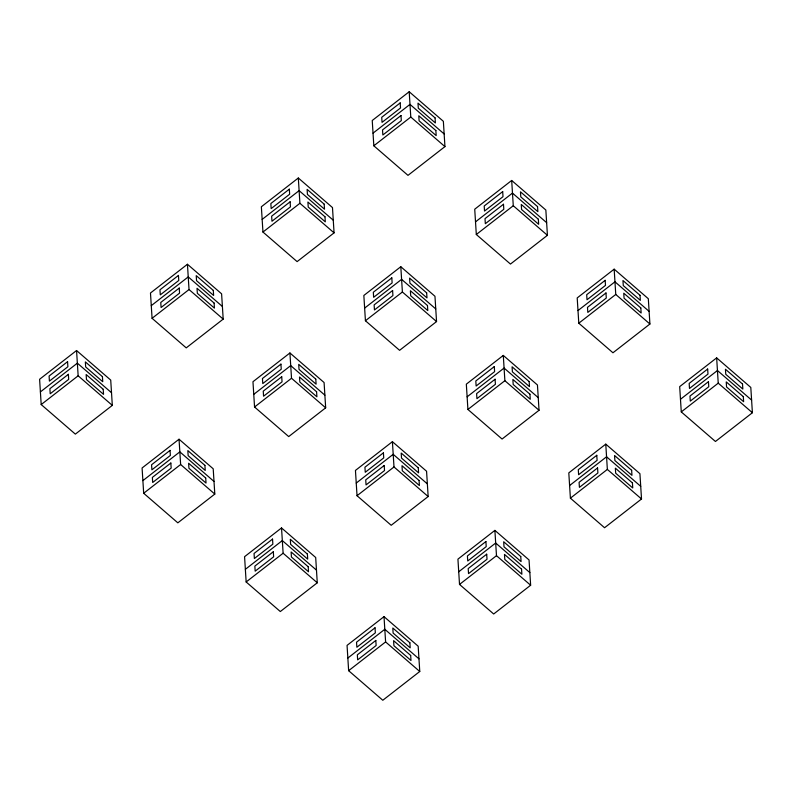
<?xml version="1.0" encoding="UTF-8"?>
<svg xmlns="http://www.w3.org/2000/svg" width="792" height="792" viewBox="0 0 792 792"><rect width="100%" height="100%" fill="white"/><g stroke="black" fill="none" stroke-linecap="round" stroke-linejoin="round"><path stroke-width="1.19" d="M76.557 350.519L39.6 379.269L41.194 404.563L75.349 434.125L112.316 405.375L110.722 380.091L76.557 350.519L78.151 375.804L112.316 405.375M187.437 264.261L150.48 293.01L152.074 318.305L186.229 347.876L223.195 319.117L221.602 293.832L187.437 264.261L189.031 289.545L223.195 319.117M298.317 178.002L261.36 206.761L262.954 232.046L297.109 261.617L334.066 232.858L332.482 207.573L298.317 178.002L299.911 203.296L334.066 232.858M409.197 91.743L372.24 120.503L373.824 145.787L407.989 175.359L444.946 146.609L443.362 121.315L409.197 91.743L410.791 117.038L444.946 146.609M40.392 391.911L77.359 363.162L111.514 392.733M151.272 305.663L188.239 276.903L222.394 306.474M262.152 219.404L299.109 190.644L333.274 220.216M373.032 133.145L409.989 104.395L444.154 133.957M41.194 404.563L78.151 375.804M152.074 318.305L189.031 289.545M262.954 232.046L299.911 203.296M373.824 145.787L410.791 117.038M179.041 439.223L142.085 467.983L143.679 493.267L177.834 522.839L214.8 494.079L213.206 468.795L179.041 439.223L180.635 464.518L214.8 494.079M289.922 352.965L252.965 381.724L254.549 407.009L288.714 436.58L325.67 407.83L324.086 382.536L289.922 352.965L291.515 378.259L325.67 407.83M400.802 266.716L363.845 295.465L365.429 320.75L399.594 350.321L436.55 321.572L434.966 296.277L400.802 266.716L402.395 292L436.55 321.572M511.682 180.457L474.725 209.207L476.309 234.501L510.474 264.063L547.43 235.313L545.846 210.029L511.682 180.457L513.275 205.742L547.43 235.313M142.877 480.625L179.843 451.866L213.998 481.437M253.757 394.367L290.713 365.617L324.878 395.178M364.637 308.108L401.593 279.358L435.758 308.93M475.517 221.849L512.473 193.1L546.638 222.671M143.679 493.267L180.635 464.518M254.549 407.009L291.515 378.259M365.429 320.75L402.395 292M476.309 234.501L513.275 205.742M281.526 527.937L244.57 556.687L246.154 581.971L280.318 611.543L317.275 582.793L315.691 557.499L281.526 527.937L283.12 553.222L317.275 582.793M392.406 441.679L355.45 470.428L357.034 495.723L391.198 525.284L428.155 496.534L426.571 471.25L392.406 441.679L394 466.963L428.155 496.534M503.286 355.42L466.33 384.17L467.914 409.464L502.078 439.035L539.035 410.276L537.451 384.991L503.286 355.42L504.88 380.704L539.035 410.276M614.166 269.161L577.2 297.921L578.794 323.205L612.958 352.777L649.915 324.017L648.321 298.733L614.166 269.161L615.76 294.456L649.915 324.017M245.362 569.329L282.318 540.58L316.483 570.151M356.242 483.07L393.198 454.321L427.363 483.892M467.122 396.822L504.078 368.062L538.243 397.633M578.002 310.563L614.958 281.803L649.123 311.375M246.154 581.971L283.12 553.222M357.034 495.723L394 466.963M467.914 409.464L504.88 380.704M578.794 323.205L615.76 294.456M384.011 616.641L347.054 645.391L348.638 670.685L382.803 700.257L419.76 671.497L418.176 646.213L384.011 616.641L385.605 641.926L419.76 671.497M494.891 530.383L457.934 559.142L459.518 584.427L493.683 613.998L530.64 585.238L529.046 559.954L494.891 530.383L496.485 555.677L530.64 585.238M605.771 444.124L568.804 472.883L570.398 498.168L604.563 527.739L641.52 498.99L639.926 473.695L605.771 444.124L607.355 469.418L641.52 498.99M716.651 357.875L679.684 386.625L681.278 411.909L715.443 441.481L752.4 412.731L750.806 387.437L716.651 357.875L718.235 383.16L752.4 412.731M347.846 658.043L384.803 629.284L418.968 658.855M458.726 571.784L495.683 543.025L529.848 572.596M569.606 485.526L606.563 456.776L640.728 486.337M680.486 399.267L717.443 370.517L751.608 400.089M348.638 670.685L385.605 641.926M459.518 584.427L496.485 555.677M570.398 498.168L607.355 469.418M681.278 411.909L718.235 383.16M67.567 361.677L49.094 376.052L49.411 381.11L67.884 366.736L67.567 361.677M178.447 275.428L159.964 289.803L160.291 294.862L178.764 280.477L178.447 275.428M289.327 189.169L270.844 203.544L271.171 208.603L289.644 194.228L289.327 189.169M400.207 102.91L381.724 117.285L382.041 122.344L400.524 107.969L400.207 102.91M68.369 374.329L49.886 388.704L50.203 393.763L68.686 379.378L68.369 374.329M179.249 288.07L160.766 302.445L161.083 307.504L179.566 293.129L179.249 288.07M290.12 201.811L271.646 216.186L271.963 221.245L290.446 206.87L290.12 201.811M401 115.553L382.526 129.928L382.843 134.987L401.316 120.612L401 115.553M170.052 450.391L151.569 464.765L151.896 469.824L170.369 455.45L170.052 450.391M280.932 364.132L262.449 378.507L262.776 383.566L281.249 369.191L280.932 364.132M391.812 277.873L373.329 292.248L373.646 297.307L392.129 282.932L391.812 277.873M502.692 191.615L484.209 205.989L484.526 211.048L503.009 196.673L502.692 191.615M170.844 463.033L152.371 477.408L152.688 482.467L171.171 468.092L170.844 463.033M281.724 376.774L263.251 391.149L263.568 396.208L282.051 381.833L281.724 376.774M392.604 290.515L374.131 304.89L374.448 309.949L392.921 295.574L392.604 290.515M503.484 204.267L485.011 218.641L485.328 223.7L503.801 209.316L503.484 204.267M272.537 539.095L254.054 553.469L254.371 558.528L272.854 544.154L272.537 539.095M383.417 452.836L364.934 467.211L365.251 472.27L383.734 457.895L383.417 452.836M494.297 366.587L475.814 380.962L476.131 386.021L494.614 371.636L494.297 366.587M605.177 280.328L586.694 294.703L587.011 299.762L605.494 285.387L605.177 280.328M273.329 551.737L254.856 566.112L255.172 571.171L273.646 556.796L273.329 551.737M384.209 465.488L365.736 479.863L366.053 484.922L384.526 470.537L384.209 465.488M495.089 379.229L476.616 393.604L476.933 398.663L495.406 384.288L495.089 379.229M605.969 292.971L587.486 307.345L587.812 312.404L606.286 298.03L605.969 292.971M375.022 627.808L356.539 642.183L356.855 647.242L375.339 632.857L375.022 627.808M485.902 541.55L467.419 555.925L467.735 560.983L486.219 546.609L485.902 541.55M596.782 455.291L578.299 469.666L578.615 474.725L597.099 460.35L596.782 455.291M707.662 369.032L689.179 383.407L689.495 388.466L707.979 374.091L707.662 369.032M375.814 640.451L357.34 654.826L357.657 659.885L376.131 645.51L375.814 640.451M486.694 554.192L468.211 568.567L468.537 573.626L487.011 559.251L486.694 554.192M597.574 467.933L579.091 482.308L579.417 487.367L597.891 472.992L597.574 467.933M708.454 381.675L689.971 396.05L690.287 401.108L708.771 386.734L708.454 381.675M435.065 117.899L417.988 103.118L418.305 108.167L435.382 122.958L435.065 117.899M537.55 206.603L520.473 191.822L520.789 196.881L537.867 211.662L537.55 206.603M640.035 295.317L622.957 280.526L623.274 285.585L640.352 300.376L640.035 295.317M742.52 384.021L725.442 369.24L725.759 374.299L742.837 389.08L742.52 384.021M435.867 130.541L418.78 115.761L419.097 120.82L436.184 135.6L435.867 130.541M538.352 219.255L521.265 204.465L521.582 209.524L538.669 224.304L538.352 219.255M640.827 307.959L623.749 293.179L624.066 298.228L641.154 313.018L640.827 307.959M743.312 396.663L726.234 381.883L726.551 386.942L743.629 401.722L743.312 396.663M324.185 204.158L307.108 189.367L307.425 194.426L324.512 209.217L324.185 204.158M426.67 292.862L409.593 278.081L409.909 283.14L426.987 297.921L426.67 292.862M529.155 381.576L512.077 366.785L512.394 371.844L529.472 386.625L529.155 381.576M631.64 470.28L614.562 455.499L614.879 460.548L631.957 475.339L631.64 470.28M324.987 216.8L307.9 202.019L308.227 207.068L325.304 221.859L324.987 216.8M427.472 305.504L410.385 290.723L410.702 295.782L427.789 310.563L427.472 305.504M529.947 394.218L512.869 379.427L513.186 384.486L530.274 399.277L529.947 394.218M632.432 482.922L615.354 468.141L615.671 473.2L632.749 487.981L632.432 482.922M213.305 290.417L196.228 275.626L196.545 280.685L213.632 295.465L213.305 290.417M315.79 379.12L298.713 364.34L299.029 369.389L316.107 384.179L315.79 379.12M418.275 467.825L401.197 453.044L401.514 458.103L418.592 472.883L418.275 467.825M520.76 556.538L503.682 541.748L503.999 546.807L521.077 561.597L520.76 556.538M214.107 303.059L197.02 288.268L197.347 293.327L214.424 308.118L214.107 303.059M316.592 391.763L299.505 376.982L299.822 382.041L316.909 396.822L316.592 391.763M419.077 480.477L401.99 465.686L402.306 470.745L419.394 485.526L419.077 480.477M521.552 569.181L504.474 554.4L504.791 559.449L521.878 574.24L521.552 569.181M102.435 376.665L85.348 361.885L85.665 366.943L102.752 381.724L102.435 376.665M204.91 465.379L187.833 450.589L188.15 455.647L205.237 470.438L204.91 465.379M307.395 554.083L290.317 539.303L290.634 544.361L307.712 559.142L307.395 554.083M409.88 642.797L392.802 628.007L393.119 633.065L410.197 647.846L409.88 642.797M103.227 389.317L86.15 374.527L86.467 379.586L103.544 394.367L103.227 389.317M205.712 478.022L188.625 463.241L188.951 468.29L206.029 483.08L205.712 478.022M308.197 566.726L291.11 551.945L291.426 557.004L308.514 571.784L308.197 566.726M410.672 655.439L393.594 640.649L393.911 645.708L410.998 660.498L410.672 655.439"/></g></svg>
